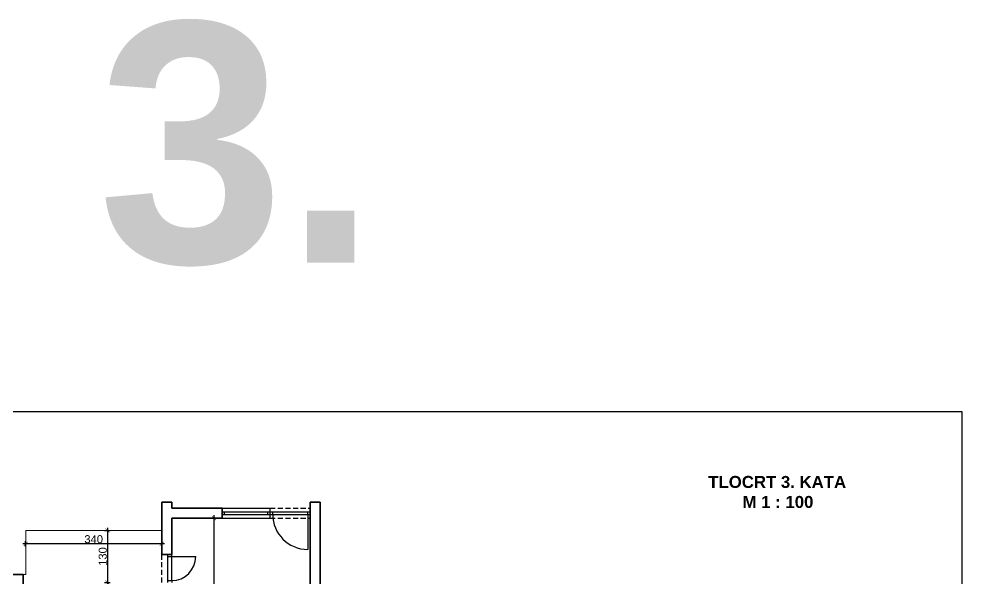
# Model space of a CAD drawing. Header units: centimetres. Extents: x 642232439 to 646206409, y 502891828 to 503284195.
# Drawn here: x 646195052 to 646197409, y 503277020 to 503278417 of the extents above; entities that cross this region are included whole.
import ezdxf

# ---------------------------------------------------------------- set-up
doc = ezdxf.new("R2010")
doc.units = ezdxf.units.CM
doc.header["$PDMODE"] = 35
doc.header["$PDSIZE"] = 0.1
doc.linetypes.add('HIDDENX2', pattern=[19.05, 12.7, -6.35])
doc.layers.add('SAST_Linija sastavnice', color=3, linetype='Continuous', plot=False)
for name, color, linetype, lineweight in [('SASTAVNICA', 7, 'Continuous', 0), ('TP_01 - 0.35', 1, 'Continuous', 35), ('TP_07 - 0.20', 7, 'Continuous', 20)]:
    doc.layers.add(name, color=color, linetype=linetype, lineweight=lineweight)
for name, color, linetype in [('TP_Hidden', 8, 'HIDDENX2'), ('TP_Kotiranje', 3, 'Continuous'), ('TP_Otvori', 8, 'Continuous'), ('TP_Otvori.block', 8, 'Continuous')]:
    doc.layers.add(name, color=color, linetype=linetype)
doc.styles.add('Kota', font='arialbd.ttf')
doc.styles.get("Standard").update_dxf_attribs({"font": 'arial.ttf'})
doc.dimstyles.new('Radni', dxfattribs={"dimtxt": 20, "dimasz": 10, "dimexe": 7, "dimexo": 7, "dimgap": 1.25, "dimtad": 1, "dimdec": 1, "dimrnd": 0.5, "dimdsep": 46, "dimtxsty": 'Standard', "dimblk": 'ARCHTICK', "dimcen": 10, "dimdle": 7, "dimclrd": 256, "dimclre": 256, "dimadec": 1, "dimazin": 0, "dimtm": 1e-09, "dimtfac": 1, "dimtdec": 1, "dimtix": 1, "dimtmove": 0, "dimatfit": 0, "dimfxl": 7, "dimfxlon": 1, "dimarcsym": 0})

# ---------------------------------------------------------------- blocks, each defined once
blk = doc.blocks.new('*U526')
at = {"layer": 'TP_Otvori'}
for p, q in [((5, 0), (5, 60)), ((5, 0), (0, 0)), ((65, 0), (5, 0)), ((5, -10), (5, 0)), ((65, -10), (65, 0)), ((65, 0), (70, 0)), ((70, -10), (0, -10))]:
    blk.add_line(p, q, dxfattribs=at)
blk.add_arc((5, 0), 60, 0, 90, dxfattribs=at)
blk = doc.blocks.new('_ArchTick')
at = {"color": 0, "linetype": 'ByBlock', "const_width": 0.15}
blk.add_lwpolyline([(-0.5, -0.5), (0.5, 0.5)], dxfattribs=at)
blk = doc.blocks.new('*D437')
at = {"layer": 'Defpoints', "color": 0, "transparency": 16777216}
for p in [(646195496.7, 503277169.7), (646195524.2, 503276674.7), (646195539.1, 503276674.7)]:
    blk.add_point(p, dxfattribs=at)
at = {"layer": 'TP_Kotiranje', "lineweight": -2, "transparency": 16777216}
for p, q in [((646195532.1, 503277169.7), (646195546.1, 503277169.7)), ((646195539.1, 503277176.7), (646195539.1, 503276667.7)), ((646195532.1, 503276674.7), (646195546.1, 503276674.7))]:
    blk.add_line(p, q, dxfattribs=at)
at = {"layer": 'TP_Kotiranje', "lineweight": -2, "transparency": 16777216, "xscale": 10, "yscale": 10, "zscale": 10}
for p, rotation in [((646195539.1, 503277169.7), 90), ((646195539.1, 503276674.7), 270)]:
    blk.add_blockref('_ArchTick', p, dxfattribs=dict(at, rotation=rotation))
at = {"layer": 'TP_Kotiranje', "color": 0, "transparency": 16777216, "insert": (646195527.7, 503276922.2), "char_height": 20, "attachment_point": 5, "rotation": 90}
blk.add_mtext('495', dxfattribs=at)
blk = doc.blocks.new('*D521')
at = {"layer": 'Defpoints', "color": 0, "transparency": 16777216}
for p in [(646195238.7, 503277138.7), (646195238.7, 503277008.7), (646195272.9, 503277008.7)]:
    blk.add_point(p, dxfattribs=at)
at = {"layer": 'TP_Kotiranje', "lineweight": -2, "transparency": 16777216}
for p, q in [((646195272.9, 503277145.7), (646195272.9, 503277001.7)), ((646195265.9, 503277138.7), (646195279.9, 503277138.7)), ((646195265.9, 503277008.7), (646195279.9, 503277008.7))]:
    blk.add_line(p, q, dxfattribs=at)
at = {"layer": 'TP_Kotiranje', "lineweight": -2, "transparency": 16777216, "xscale": 10, "yscale": 10, "zscale": 10}
for p, rotation in [((646195272.9, 503277138.7), 90), ((646195272.9, 503277008.7), 270)]:
    blk.add_blockref('_ArchTick', p, dxfattribs=dict(at, rotation=rotation))
at = {"layer": 'TP_Kotiranje', "color": 0, "transparency": 16777216, "insert": (646195261.4, 503277073.7), "char_height": 20, "attachment_point": 5, "rotation": 90}
blk.add_mtext('130', dxfattribs=at)
blk = doc.blocks.new('*D522')
at = {"layer": 'Defpoints', "color": 0, "transparency": 16777216}
for p in [(646195068.7, 503277105.5), (646195068.7, 503277078.7), (646195408.7, 503277078.7)]:
    blk.add_point(p, dxfattribs=at)
at = {"layer": 'TP_Kotiranje', "lineweight": -2, "transparency": 16777216}
for p, q in [((646195415.7, 503277105.5), (646195061.7, 503277105.5)), ((646195068.7, 503277098.5), (646195068.7, 503277112.5)), ((646195408.7, 503277098.5), (646195408.7, 503277112.5))]:
    blk.add_line(p, q, dxfattribs=at)
at = {"layer": 'TP_Kotiranje', "lineweight": -2, "transparency": 16777216, "xscale": 10, "yscale": 10, "zscale": 10, "rotation": 180}
blk.add_blockref('_ArchTick', (646195068.7, 503277105.5), dxfattribs=at)
at = {"layer": 'TP_Kotiranje', "lineweight": -2, "transparency": 16777216, "xscale": 10, "yscale": 10, "zscale": 10}
blk.add_blockref('_ArchTick', (646195408.7, 503277105.5), dxfattribs=at)
at = {"layer": 'TP_Kotiranje', "color": 0, "transparency": 16777216, "insert": (646195238.7, 503277116.9), "char_height": 20, "attachment_point": 5}
blk.add_mtext('340', dxfattribs=at)

msp = doc.modelspace()

# ---------------------------------------------------------------- linework, layer by layer
at = {"layer": 'SAST_Linija sastavnice'}
msp.add_lwpolyline([(646197408.92, 503277435.11), (646193510.92, 503277435.11), (646193510.92, 503274569.11), (646197408.92, 503274569.11)], close=True, dxfattribs=at)
at = {"layer": 'TP_01 - 0.35'}
for p, q in [((646195408.73, 503277078.7), (646195408.73, 503277209.7)), ((646195408.73, 503277209.7), (646195433.73, 503277209.7)), ((646195433.73, 503277194.7), (646195433.73, 503277209.7)), ((646195779.73, 503277209.7), (646195779.73, 503276674.7)), ((646195779.73, 503277209.7), (646195804.73, 503277209.7)), ((646195804.73, 503277209.7), (646195804.73, 503276898.9)), ((646195433.73, 503277194.7), (646195559.73, 503277194.7)), ((646195559.73, 503277194.7), (646195559.73, 503277169.7)), ((646195433.73, 503277169.7), (646195559.73, 503277169.7)), ((646195433.73, 503277078.7), (646195433.73, 503277169.7)), ((646195408.73, 503277078.7), (646195433.73, 503277078.7)), ((646195062.73, 503277028.7), (646195037.73, 503277028.7)), ((646195062.73, 503277028.7), (646195062.73, 503276674.7))]:
    msp.add_line(p, q, dxfattribs=at)
at = {"layer": 'TP_07 - 0.20'}
for p, q in [((646195068.73, 503277138.7), (646195408.73, 503277138.7)), ((646195068.73, 503277028.7), (646195068.73, 503277138.7)), ((646195068.73, 503277028.7), (646195062.73, 503277028.7))]:
    msp.add_line(p, q, dxfattribs=at)
at = {"layer": 'TP_Hidden'}
for p, q in [((646195679.73, 503277194.7), (646195779.73, 503277194.7)), ((646195679.73, 503277169.7), (646195779.73, 503277169.7)), ((646195408.73, 503277008.7), (646195408.73, 503277078.7))]:
    msp.add_line(p, q, dxfattribs=at)
at = {"layer": 'TP_Otvori'}
for p, q in [((646195559.73, 503277194.7), (646195679.73, 503277194.7)), ((646195679.73, 503277169.7), (646195679.73, 503277194.7)), ((646195559.73, 503277185.32), (646195679.73, 503277185.32)), ((646195559.73, 503277179.07), (646195679.73, 503277179.07)), ((646195559.73, 503277169.7), (646195679.73, 503277169.7)), ((646195565.98, 503277179.07), (646195565.98, 503277185.32)), ((646195673.48, 503277179.07), (646195673.48, 503277185.32)), ((646195679.73, 503277185.32), (646195779.73, 503277185.32)), ((646195679.73, 503277179.07), (646195779.73, 503277179.07)), ((646195685.98, 503277179.07), (646195685.98, 503277185.32)), ((646195773.48, 503277179.07), (646195773.48, 503277185.32)), ((646195773.48, 503277179.07), (646195773.48, 503277091.57))]:
    msp.add_line(p, q, dxfattribs=at)
msp.add_arc((646195773.48, 503277179.07), 87.5, 180, 270, dxfattribs=at)

# ---------------------------------------------------------------- block references
at = {"layer": 'TP_Otvori.block', "rotation": 270}
msp.add_blockref('*U526', (646195433.73, 503277078.7), dxfattribs=at)

# ---------------------------------------------------------------- texts
at = {"layer": 'SASTAVNICA', "insert": (646196767.96, 503277275.06), "char_height": 30, "attachment_point": 1, "style": 'Kota'}
msp.add_mtext_dynamic_manual_height_columns('\\pi6.49754;TLOCRT 3. KATA\\P\\pi92.2513;M 1 : 100', width=356.5012, gutter_width=125, heights=[0], dxfattribs=at)
at = {"layer": 'TP_Kotiranje', "insert": (646195249.04, 503278407.74), "char_height": 600, "attachment_point": 1, "style": 'Kota'}
msp.add_mtext_dynamic_manual_height_columns('3.', width=868.7781, gutter_width=125, heights=[0], dxfattribs=at)

# ---------------------------------------------------------------- dimensions: what is measured, and where the dimension line sits
at = {"layer": 'TP_Kotiranje'}
for base, p1, p2, picture, middle in [((646195539.14, 503276674.7), (646195496.73, 503277169.7), (646195524.23, 503276674.7), '*D437', (646195527.68, 503276922.2)), ((646195272.92, 503277008.7), (646195238.73, 503277138.7), (646195238.73, 503277008.7), '*D521', (646195261.45, 503277073.7))]:
    dim = msp.add_linear_dim(base=base, p1=p1, p2=p2, angle=90, dimstyle='Radni', dxfattribs=at)
    dim.commit()
    dim.dimension.update_dxf_attribs({"geometry": picture, "text_midpoint": middle})
dim = msp.add_linear_dim(base=(646195068.73, 503277105.47), p1=(646195408.73, 503277078.7), p2=(646195068.73, 503277078.7), dimstyle='Radni', dxfattribs=at)
dim.commit()
dim.dimension.update_dxf_attribs({"geometry": '*D522', "text_midpoint": (646195238.73, 503277116.93)})

doc.saveas('drawing.dxf')
